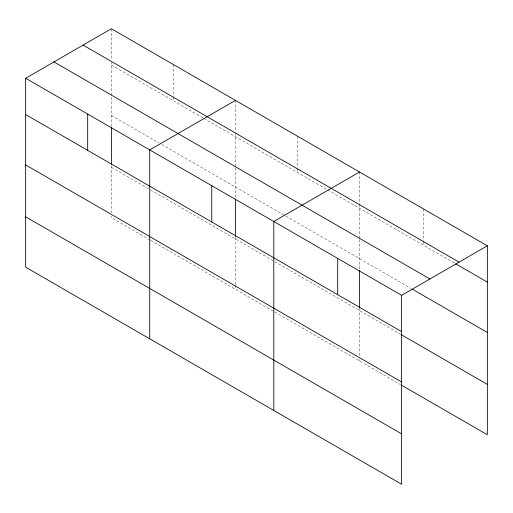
<?xml version="1.0" encoding="UTF-8"?>
<svg xmlns="http://www.w3.org/2000/svg" width="513" height="513" viewBox="0 0 513 513"><rect width="100%" height="100%" fill="white"/><g stroke="black" fill="none" stroke-linecap="round" stroke-linejoin="round"><path stroke-width="0.38" stroke-dasharray="2.56 1.92" d="M111.385 126.596L111.385 96.226M111.385 95.424L111.385 62.676M111.385 65.042L203.058 117.971M203.744 118.368L327.127 189.605M327.813 190.002L455.05 263.458M111.385 115.419L158.947 142.877M161.704 144.467L285.081 215.697M285.773 216.095L411.067 288.434M111.385 167.315L149.982 189.598M150.675 189.996L274.051 261.226M274.744 261.624L400.756 334.38M149.982 239.969L111.385 217.685L111.385 216.088M150.675 240.366L274.051 311.603M274.744 312L400.756 384.75M423.437 208.919L423.437 240.475M423.437 241.264L423.437 245.208M359.523 172.015L359.523 203.571M359.523 204.36L359.523 238.686M359.523 239.488L359.523 269.056M359.523 308.178L359.523 356.15M359.523 359.344L359.523 360.947M297.489 136.202L297.489 167.757M297.489 168.546L297.489 172.49M235.454 100.388L235.454 131.944M235.454 132.732L235.454 167.058M235.454 167.86L235.454 198.223M235.454 237.346L235.454 284.516M235.454 285.318L235.454 289.313M173.42 64.567L173.42 96.13M173.42 96.919L173.42 100.862M111.385 28.754L111.385 59.521M111.385 165.718L111.385 212.889"/><path stroke-width="0.77" d="M401.615 381.973L401.615 295.315L25.65 78.252L25.65 267.183L401.615 484.246L401.615 381.973L25.65 164.917M401.442 385.148L487.35 434.748L487.35 245.817L111.385 28.754L25.65 78.252M235.454 100.388L149.719 149.886L149.719 338.811M359.523 172.015L273.788 221.513L273.788 410.445M401.615 295.315L487.35 245.817M83.093 45.093L459.058 262.149M455.736 263.855L487.35 282.105M53.942 61.919L429.907 278.982M412.439 289.229L487.35 332.475M25.65 114.546L401.615 331.603M401.442 334.777L487.35 384.372M25.65 216.813L401.615 433.876M359.523 270.652L359.523 307.383M337.701 258.417L337.701 294.706M235.454 199.025L235.454 236.551M211.754 185.7L211.754 221.988M111.385 127.391L111.385 164.122M87.685 114.072L87.685 150.36"/></g></svg>
